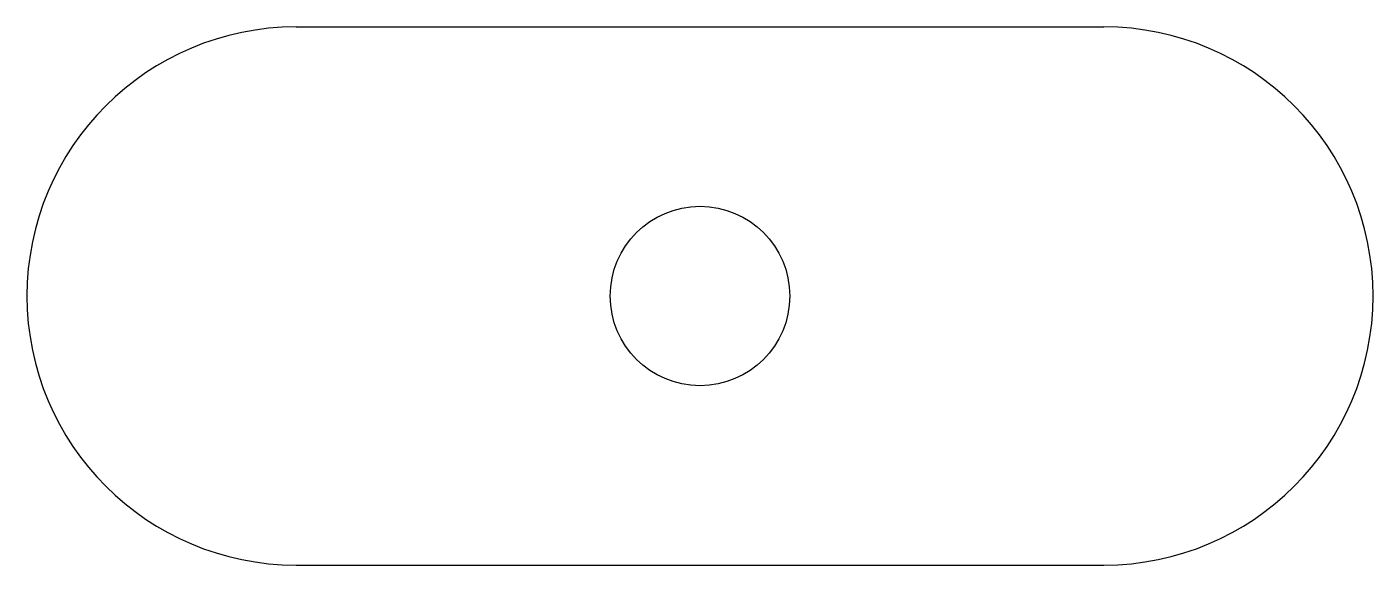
# Model space of a CAD drawing. Extents: x -7.5 to 7.5, y -3 to 3.
import ezdxf

# ---------------------------------------------------------------- set-up
doc = ezdxf.new("R2010")
doc.units = 0
doc.header["$LTSCALE"] = 0.375
doc.header["$MEASUREMENT"] = 0
doc.layers.get('0').update_dxf_attribs({"linetype": 'CONTINUOUS'})

msp = doc.modelspace()

# ---------------------------------------------------------------- linework, layer by layer
for p, q in [((-4.5, 3), (4.5, 3)), ((-4.5, -3), (4.5, -3))]:
    msp.add_line(p, q)
msp.add_circle((0, 0), 1)
for centre, start, end in [((-4.5, 0), 90, 270), ((4.5, 0), 270, 90)]:
    msp.add_arc(centre, 3, start, end)

doc.saveas('drawing.dxf')
